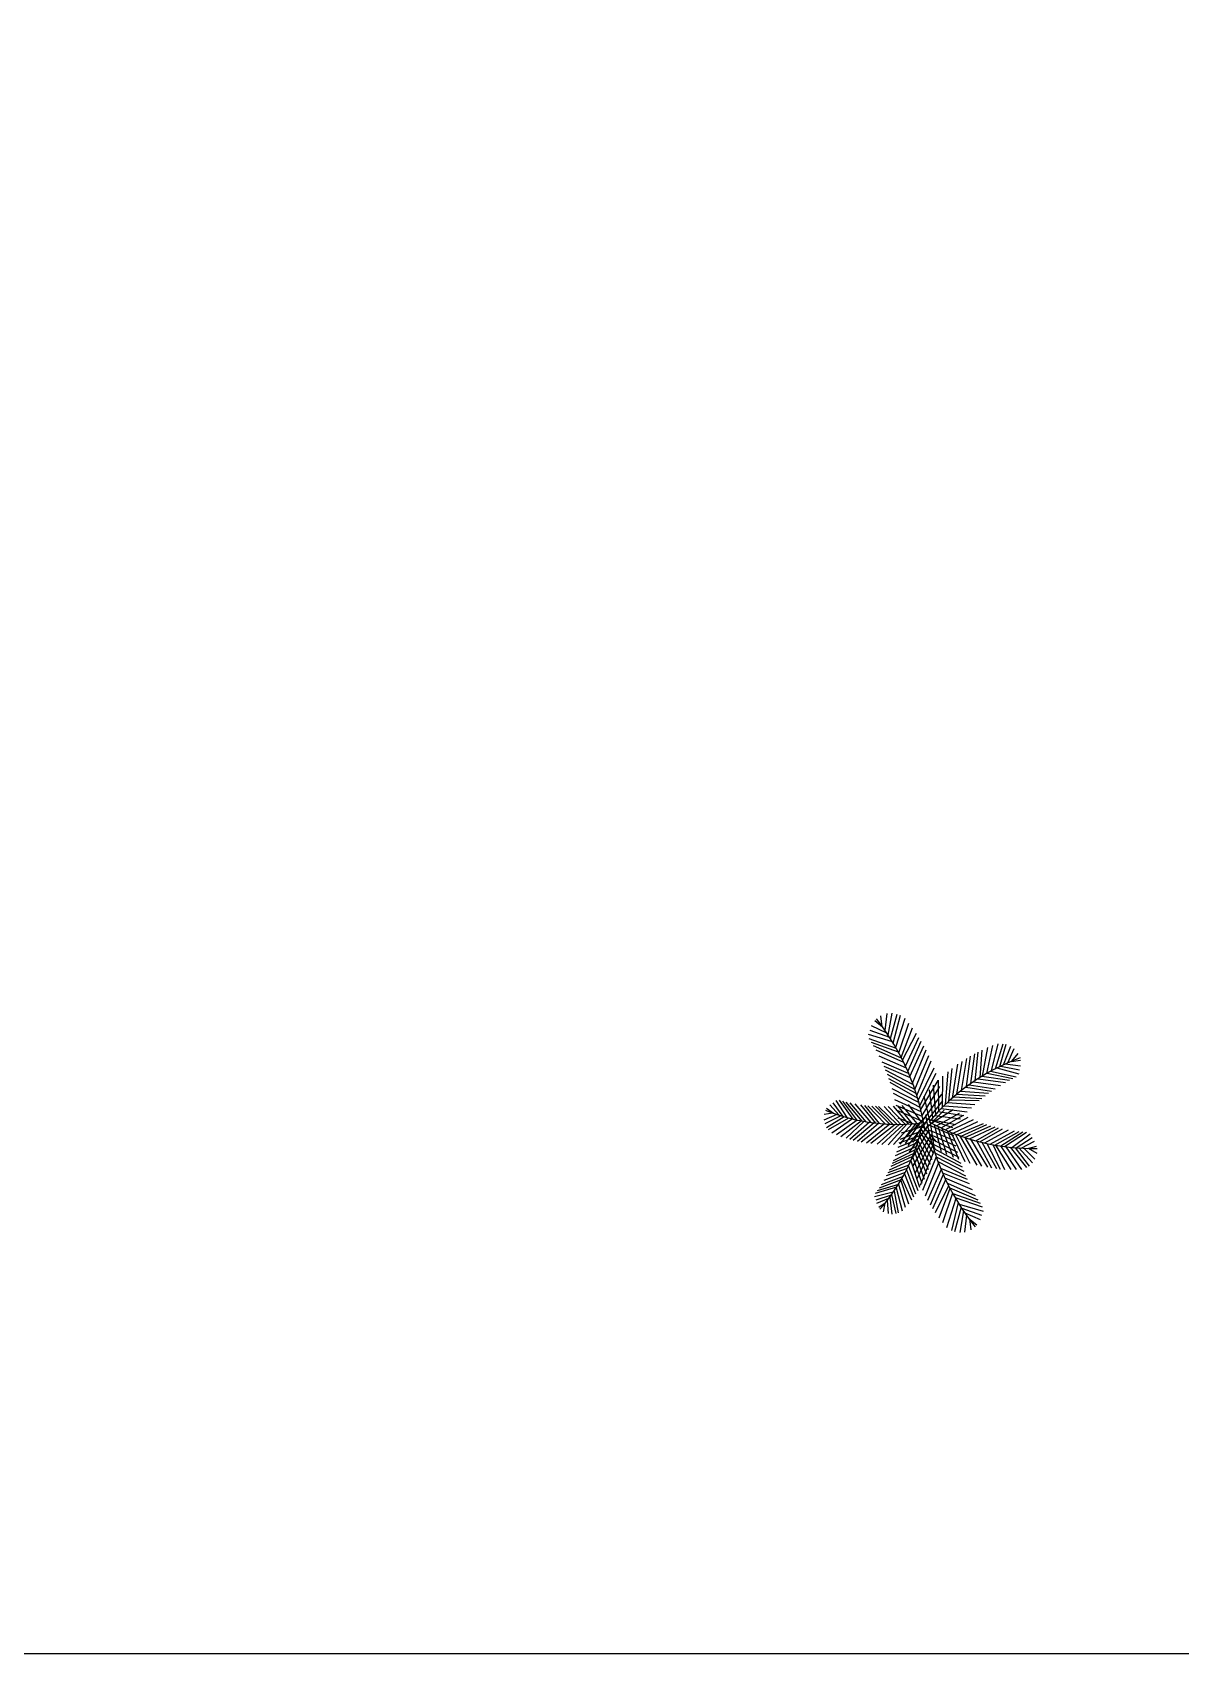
# Model space of a CAD drawing. Header units: millimetres. Extents: x -14813 to 141433, y -60308 to 84383.
# Drawn here: x 107821 to 118442, y 54383 to 69383 of the extents above; entities that cross this region are included whole.
import ezdxf

# ---------------------------------------------------------------- set-up
doc = ezdxf.new("R2010")
doc.units = ezdxf.units.MM
doc.layers.add('zelen', color=69, linetype='Continuous')
doc.layers.add('территория', color=74, linetype='Continuous', lineweight=25)

# ---------------------------------------------------------------- blocks, each defined once
blk = doc.blocks.new('p1')
at = {"layer": 'zelen'}
for p, q in [((-430, 876), (-503, 935)), ((-434, 879), (-447, 980)), ((-407, 844), (-387, 1002)), ((-379, 802), (-343, 1004)), ((-358, 770), (-295, 996)), ((-332, 727), (-266, 985)), ((-309, 689), (-221, 958)), ((-281, 639), (-186, 914)), ((-340, 741), (-561, 807)), ((-303, 678), (-554, 768)), ((-364, 779), (-545, 846)), ((-391, 821), (-533, 887)), ((-257, 594), (-153, 869)), ((-245, 570), (-118, 819)), ((-218, 514), (-94, 781)), ((-283, 643), (-533, 735)), ((-255, 589), (-513, 702)), ((-234, 547), (-490, 662)), ((-210, 495), (-462, 608)), ((-196, 466), (-74, 747)), ((-177, 418), (-48, 703)), ((-152, 356), (-28, 665)), ((-132, 300), (-3, 612)), ((347, 325), (383, 607)), ((385, 353), (424, 629)), ((425, 379), (455, 645)), ((473, 411), (492, 663)), ((493, 423), (543, 686)), ((533, 447), (590, 705)), ((578, 472), (638, 722)), ((614, 491), (686, 722)), ((655, 512), (714, 717)), ((687, 527), (755, 700)), ((728, 546), (788, 677)), ((766, 560), (824, 633)), ((-189, 448), (-434, 552)), ((-172, 407), (-416, 511)), ((-149, 346), (-403, 479)), ((-114, 243), (19, 565)), ((-100, 197), (46, 499)), ((151, 161), (176, 463)), ((183, 191), (213, 493)), ((215, 219), (266, 532)), ((257, 255), (305, 558)), ((299, 289), (350, 587)), ((569, 467), (806, 417)), ((627, 498), (830, 444)), ((664, 516), (836, 482)), ((705, 535), (846, 519)), ((761, 559), (845, 570)), ((-132, 300), (-386, 436)), ((-120, 263), (-372, 397)), ((-106, 219), (-360, 364)), ((-95, 179), (-342, 305)), ((-87, 152), (64, 449)), ((-77, 113), (84, 383)), ((-64, 57), (100, 325)), ((61, 69), (42, 338)), ((89, 99), (88, 385)), ((125, 136), (128, 422)), ((339, 319), (577, 283)), ((371, 343), (611, 306)), ((410, 369), (659, 337)), ((453, 398), (706, 365)), ((489, 421), (743, 385)), ((537, 449), (774, 402)), ((-833, 61), (-917, 156)), ((-794, 49), (-888, 175)), ((-758, 39), (-861, 197)), ((-701, 24), (-829, 200)), ((-669, 17), (-799, 192)), ((-620, 7), (-768, 183)), ((-582, 0), (-731, 175)), ((-536, -7), (-683, 165)), ((-494, -12), (-632, 156)), ((-458, -16), (-596, 152)), ((-82, 133), (-330, 261)), ((-72, 92), (-316, 203)), ((-63, 50), (-305, 152)), ((-110, -16), (-249, 151)), ((-63, -10), (-189, 160)), ((-55, 14), (117, 254)), ((-48, -28), (128, 193)), ((7, 8), (-45, 236)), ((35, 41), (4, 296)), ((170, 179), (422, 159)), ((198, 204), (464, 196)), ((230, 232), (488, 216)), ((257, 255), (518, 240)), ((292, 283), (551, 265)), ((-855, 68), (-974, 16)), ((-889, 81), (-971, 67)), ((-816, 55), (-966, -20)), ((-885, 78), (-948, 122)), ((-785, 46), (-948, -56)), ((-746, 35), (-933, -76)), ((-710, 26), (-901, -105)), ((-665, 16), (-858, -122)), ((-624, 8), (-816, -138)), ((-603, 4), (-768, -153)), ((-405, -20), (-567, 148)), ((-364, -23), (-530, 145)), ((-332, -24), (-496, 143)), ((-295, -24), (-467, 142)), ((-260, -24), (-417, 141)), ((-221, -23), (-379, 142)), ((-187, -22), (-330, 144)), ((-53, -1), (-296, 105)), ((-152, -19), (-288, 147)), ((-42, -58), (-286, 32)), ((-31, 51), (-210, -135)), ((-23, 4), (-197, -219)), ((-40, -75), (140, 109)), ((-29, 34), (216, -53)), ((17, 20), (248, -26)), ((23, -13), (222, 114)), ((52, 59), (291, 26)), ((70, -36), (281, 81)), ((84, 94), (320, 58)), ((111, 122), (353, 92)), ((113, -57), (319, 62)), ((139, 149), (391, 130)), ((148, -73), (362, 42)), ((183, -88), (412, 20)), ((223, -105), (451, 4)), ((-552, -5), (-733, -164)), ((-509, -10), (-702, -172)), ((-468, -15), (-661, -181)), ((-413, -20), (-627, -188)), ((-364, -23), (-579, -197)), ((-315, -24), (-538, -202)), ((-276, -24), (-479, -208)), ((-238, -24), (-436, -211)), ((-205, -22), (-379, -212)), ((-158, -20), (-330, -211)), ((-88, -131), (-279, -198)), ((-122, -17), (-271, -208)), ((-78, -91), (-271, -163)), ((-68, -48), (-259, -106)), ((-87, -13), (-220, -202)), ((-15, -38), (-185, -280)), ((-5, -81), (-167, -350)), ((-49, -9), (-151, -192)), ((8, -137), (-151, -408)), ((-90, -136), (26, -349)), ((-81, -102), (42, -295)), ((-73, -71), (53, -249)), ((-65, -35), (66, -184)), ((-18, -23), (227, -127)), ((-7, -74), (236, -173)), ((3, -115), (247, -224)), ((9, -5), (43, -236)), ((48, -25), (111, -274)), ((82, -42), (161, -300)), ((119, -60), (222, -327)), ((166, -81), (272, -347)), ((200, -95), (331, -368)), ((240, -111), (377, -382)), ((259, -119), (503, -15)), ((280, -127), (441, -400)), ((298, -133), (533, -25)), ((331, -144), (570, -36)), ((331, -144), (486, -410)), ((374, -158), (610, -47)), ((431, -175), (641, -55)), ((470, -185), (680, -64)), ((516, -196), (736, -76)), ((566, -207), (790, -85)), ((608, -215), (832, -90)), ((663, -224), (867, -94)), ((699, -229), (902, -97)), ((765, -237), (934, -113)), ((805, -240), (954, -146)), ((-141, -292), (-341, -385)), ((-129, -259), (-331, -360)), ((-118, -228), (-315, -315)), ((-107, -193), (-303, -281)), ((-97, -162), (-290, -237)), ((-136, -277), (-47, -531)), ((18, -175), (-129, -474)), ((-123, -242), (-24, -481)), ((-111, -208), (-8, -443)), ((32, -221), (-111, -524)), ((-102, -178), (11, -393)), ((46, -266), (-83, -590)), ((13, -156), (262, -282)), ((26, -202), (275, -326)), ((38, -243), (294, -384)), ((52, -286), (305, -417)), ((383, -161), (539, -420)), ((442, -178), (577, -427)), ((487, -189), (623, -433)), ((533, -200), (658, -437)), ((590, -211), (699, -440)), ((613, -216), (755, -443)), ((659, -223), (805, -443)), ((710, -231), (856, -442)), ((750, -235), (901, -424)), ((796, -240), (925, -410)), ((831, -242), (957, -380)), ((851, -244), (976, -178)), ((877, -245), (979, -346)), ((912, -246), (995, -226)), ((917, -245), (997, -291)), ((-202, -432), (-396, -501)), ((-188, -401), (-381, -471)), ((-167, -355), (-369, -447)), ((-152, -320), (-354, -415)), ((-209, -445), (-126, -668)), ((-192, -410), (-105, -635)), ((-170, -362), (-88, -606)), ((-152, -320), (-66, -567)), ((65, -323), (-61, -637)), ((86, -379), (-35, -689)), ((111, -441), (-14, -727)), ((65, -323), (320, -457)), ((82, -369), (337, -499)), ((106, -430), (351, -531)), ((-284, -579), (-480, -639)), ((-259, -538), (-463, -614)), ((-241, -506), (-444, -584)), ((-220, -468), (-420, -544)), ((-282, -576), (-220, -791)), ((-261, -542), (-192, -758)), ((-251, -524), (-164, -721)), ((-228, -481), (-143, -693)), ((131, -488), (11, -771)), ((153, -536), (32, -804)), ((181, -592), (56, -842)), ((123, -471), (370, -572)), ((145, -518), (398, -628)), ((169, -569), (427, -681)), ((-331, -651), (-505, -693)), ((-300, -605), (-498, -663)), ((-351, -680), (-494, -724)), ((-374, -711), (-486, -756)), ((-388, -728), (-379, -850)), ((-364, -697), (-345, -855)), ((-347, -673), (-308, -850)), ((-324, -641), (-285, -843)), ((-305, -612), (-249, -824)), ((193, -616), (91, -892)), ((218, -661), (125, -936)), ((246, -710), (160, -980)), ((191, -611), (450, -721)), ((269, -748), (206, -1006)), ((220, -665), (471, -754)), ((240, -700), (491, -787)), ((-406, -752), (-465, -794)), ((-410, -754), (-424, -832)), ((296, -791), (235, -1017)), ((277, -762), (499, -826)), ((317, -823), (283, -1025)), ((302, -799), (484, -865)), ((346, -864), (327, -1022)), ((330, -841), (471, -905)), ((368, -896), (442, -954)), ((373, -899), (387, -1000))]:
    blk.add_line(p, q, dxfattribs=at)
for centre, radius, start, end in [((-2221, -415), 2208, 8.5439, 38.2906), ((1536, -1292), 2007, 110.1895, 139.9362), ((-286, 1782), 1806, 248.0996, 277.8463), ((2146, 414), 2208, 189.1509, 218.8976), ((-1734, 320), 1706, 318.5391, 348.2858), ((964, 1760), 2007, 241.292, 271.0387)]:
    blk.add_arc(centre, radius, start, end, dxfattribs=at)

msp = doc.modelspace()

# ---------------------------------------------------------------- linework, layer by layer
at = {"layer": 'территория'}
msp.add_lwpolyline([(95477.7, 54383.1), (125477.7, 54383.1), (139338.5, 64533.6), (136889.7, 84383.1), (104191.9, 84383.1), (95477.7, 54383.1)], dxfattribs=at)

# ---------------------------------------------------------------- block references
at = {"layer": 'zelen'}
msp.add_blockref('p1', (116115.3, 59303.6), dxfattribs=at)

doc.saveas('drawing.dxf')
